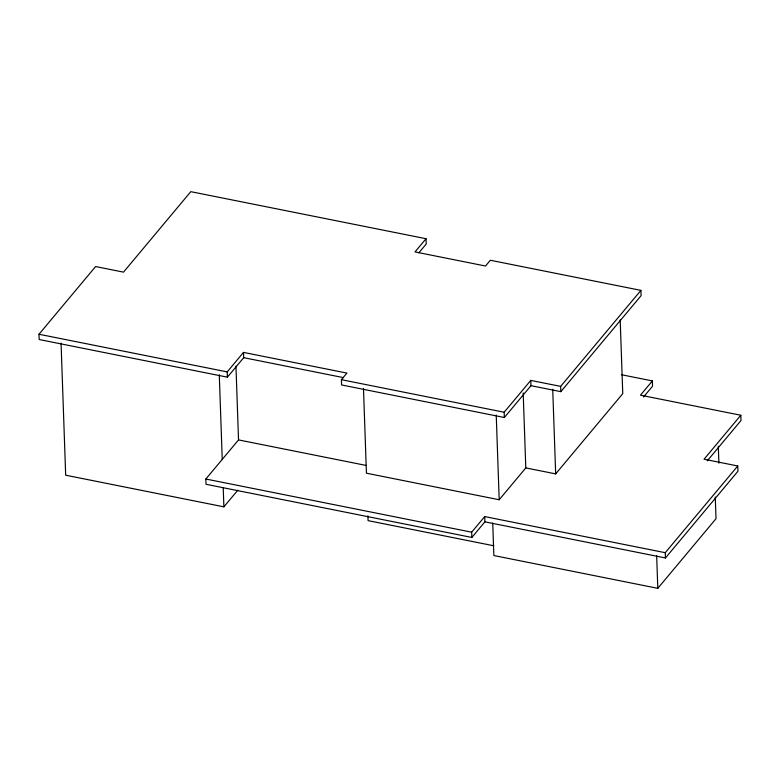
<?xml version="1.0" encoding="UTF-8"?>
<svg xmlns="http://www.w3.org/2000/svg" width="780" height="780" viewBox="0 0 780 780"><rect width="100%" height="100%" fill="white"/><g stroke="black" fill="none" stroke-linecap="round" stroke-linejoin="round"><path stroke-width="1.17" d="M426.046 238.719L415.009 251.911L485.521 266.019L490.337 260.257L640.916 290.375L560.654 386.383L530.78 380.406L530.966 385.681L504.348 417.514L341.591 384.959L341.406 379.685L346.924 373.084L243.506 352.404L243.691 357.679L227.399 377.169L39.185 339.524L39 334.25L95.599 266.555L123.513 272.142L190.788 191.666L426.046 238.719L426.231 243.984L418.87 252.788M227.399 377.169L227.214 371.894L243.506 352.404M621.484 374.731L652.382 380.913L640.468 395.177L740.815 415.243L704.048 459.225L737.763 465.972L665.262 552.698L484.712 516.584L484.897 521.849L471.851 537.459L206.027 484.292L205.842 479.017L238.534 439.91L235.96 366.142M61.064 343.112L65.676 475.205L223.889 506.844L237.861 490.142M504.348 417.514L504.173 412.24L530.78 380.406M530.966 385.681L560.84 391.657L641.101 295.639L640.916 290.375M471.851 537.459L471.666 532.184L484.712 516.584M363.48 388.547L366.434 473.197L499.19 499.756L525.798 467.922L523.185 392.935M525.798 467.922L555.682 473.889L622.762 393.647L620.188 319.878M643.5 397.04L652.567 386.188L652.382 380.913M707.294 460.834L741 420.517L740.815 415.243M484.897 521.849L665.447 557.963L737.948 471.237L737.763 465.972M492.726 523.019L493.857 555.545L657.803 588.334L716.02 518.7L715.26 497.006M243.691 357.679L343.541 377.647M341.406 379.685L504.173 412.24M39 334.25L227.214 371.894M238.534 439.91L365.995 465.406M205.842 479.017L471.666 532.184M493.73 545.766L368.092 520.64L367.916 515.814M718.312 446.287L718.897 463.154M665.262 552.698L665.447 557.963M656.663 555.808L657.803 588.334M560.654 386.383L560.84 391.657M552.718 389.24L555.682 473.889M496.236 415.096L499.19 499.756M219.278 374.751L222.242 459.41M223.216 487.568L223.889 506.844"/></g></svg>
